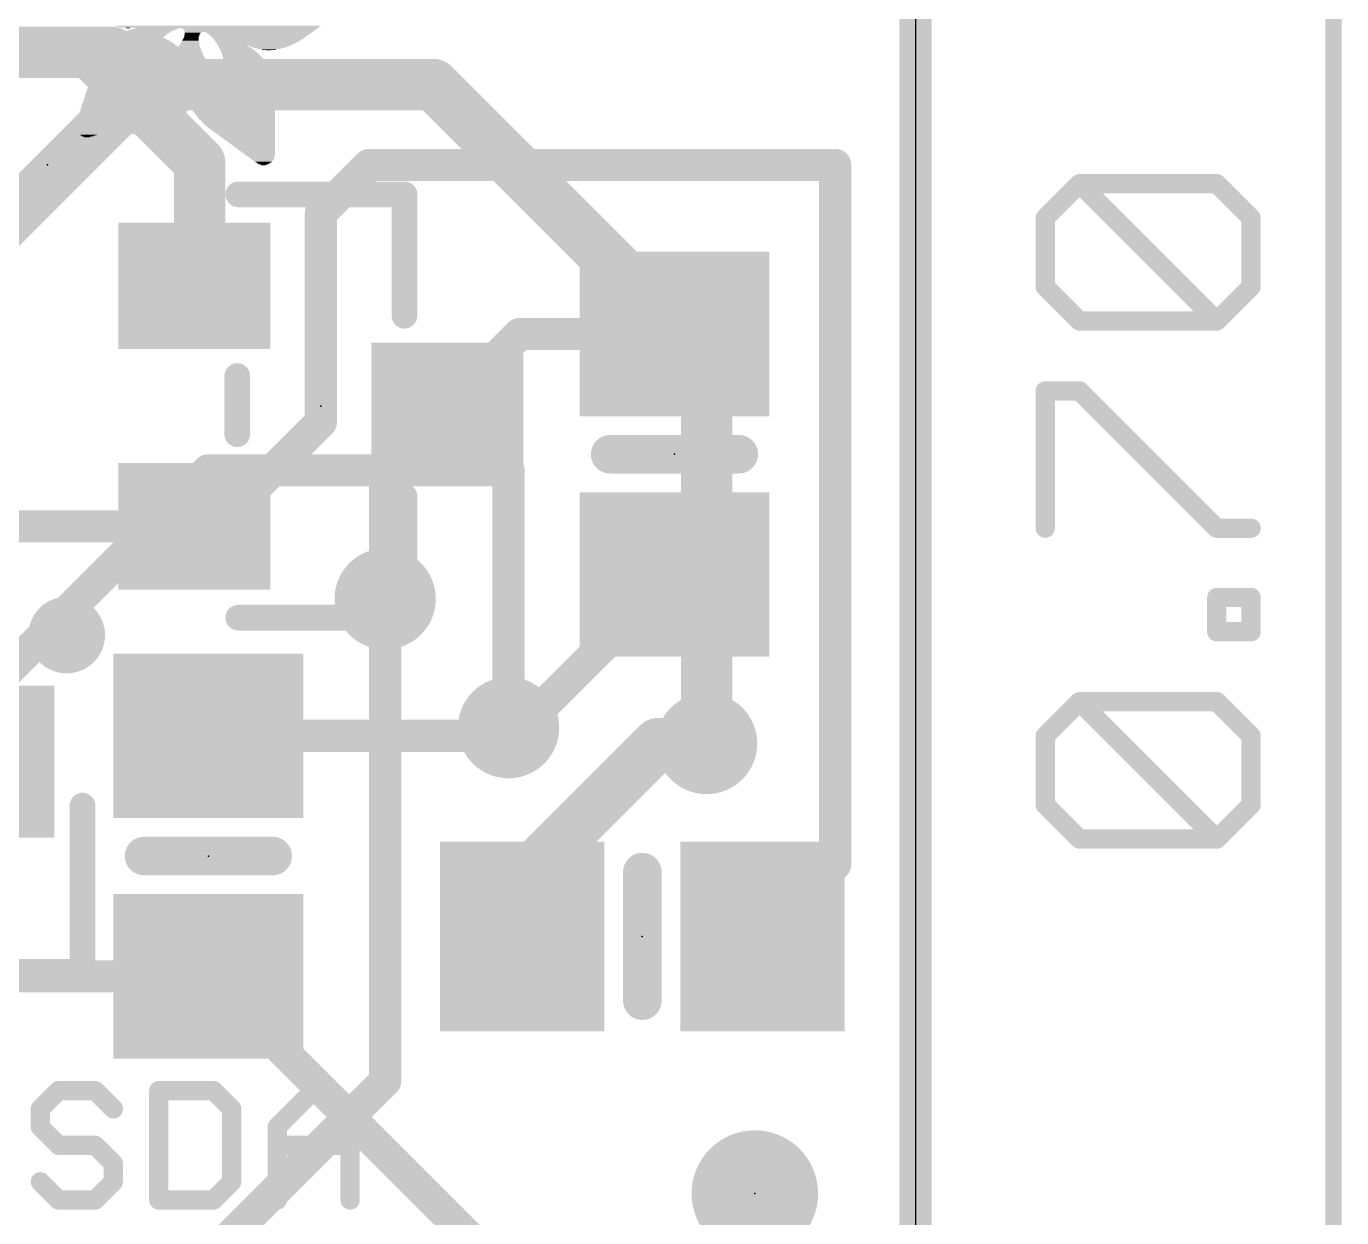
# Model space of a CAD drawing. Extents: x -4.8 to 21.8, y -5.6 to 26.6.
# Drawn here: x 9.48 to 19.88, y 3.49 to 12.91 of the extents above; entities that cross this region are included whole.
import ezdxf

# ---------------------------------------------------------------- set-up
doc = ezdxf.new("R2010")
doc.units = 0
for name, color, linetype in [('1', 12, 'CONTINUOUS'), ('16', 132, 'CONTINUOUS'), ('18', 110, 'CONTINUOUS'), ('20', 53, 'CONTINUOUS'), ('21', 40, 'CONTINUOUS'), ('23', 40, 'CONTINUOUS'), ('47', 253, 'CONTINUOUS')]:
    doc.layers.add(name, color=color, linetype=linetype)

# ---------------------------------------------------------------- blocks, each defined once
blk = doc.blocks.new('PIE')
at = {"const_width": 0.5}
blk.add_lwpolyline([(0, -0.25, 1), (0, 0.25, 1), (0, -0.25)], format="xyb", dxfattribs=at)
blk = doc.blocks.new('RECT')
blk.add_solid([(-0.5, -0.5), (0.5, -0.5), (-0.5, 0.5), (0.5, 0.5)])
blk = doc.blocks.new('ROUNDV')
at = {"const_width": 0.5}
blk.add_lwpolyline([(0, -0.25, 1), (0, 0.25, 1), (0, -0.25)], format="xyb", dxfattribs=at)

msp = doc.modelspace()

# ---------------------------------------------------------------- linework, layer by layer
at = {"layer": '1'}
for points, const_width in [([(16.51, 17.78), (16.51, 0)], 0.254), ([(8.697, 12.7), (9.983, 12.7)], 0.4064), ([(9.983, 12.7), (10.8527, 11.8303)], 0.4064), ([(9.983, 12.7), (10.16, 12.7)], 0.4064), ([(10.16, 12.7), (10.414, 12.446)], 0.4064), ([(10.8527, 11.8303), (10.8527, 10.8977)], 0.4064), ([(12.192, 11.811), (11.811, 11.43)], 0.254), ([(15.875, 11.811), (12.192, 11.811)], 0.254), ([(15.875, 6.284), (15.875, 11.811)], 0.254), ([(11.811, 11.43), (11.811, 9.779)], 0.254), ([(10.8527, 10.8977), (10.811, 10.856)], 0.4064), ([(12.811, 9.906), (13.38, 10.475)], 0.254), ([(13.38, 10.475), (14.605, 10.475)], 0.254), ([(12.811, 9.906), (12.319, 9.414)], 0.254), ([(11.811, 9.779), (10.988, 8.956)], 0.254), ([(12.319, 9.414), (12.319, 8.382)], 0.254), ([(9.043, 8.956), (10.557, 8.956)], 0.254), ([(10.507, 8.906), (10.557, 8.956)], 0.254), ([(10.811, 8.956), (10.557, 8.956)], 0.254), ([(10.988, 8.956), (10.811, 8.956)], 0.254), ([(14.605, 8.575), (13.3945, 7.3645)], 0.254), ([(13.294, 7.3645), (13.2295, 7.3)], 0.254), ([(13.3945, 7.3645), (13.294, 7.3645)], 0.254), ([(13.2295, 7.3), (10.922, 7.3)], 0.254), ([(13.401, 6.162), (14.478, 7.239)], 0.4064), ([(14.478, 7.239), (14.859, 7.239)], 0.4064), ([(13.401, 5.715), (13.401, 6.162)], 0.4064), ([(15.875, 6.284), (15.306, 5.715)], 0.254), ([(15.306, 5.715), (15.301, 5.715)], 0.254), ([(8.559, 5.4), (10.922, 5.4)], 0.254), ([(10.922, 5.4), (13.335, 2.987)], 0.254)]:
    msp.add_lwpolyline(points, dxfattribs=dict(at, const_width=const_width))
for points, const_width in [([(9.983, 12.8016, 1), (9.983, 12.5984)], 0.2032), ([(10.0548, 12.7718, 1), (9.9112, 12.6282)], 0.2032), ([(9.983, 12.5984, 1), (9.983, 12.8016)], 0.2032), ([(10.2318, 12.7718, 1), (10.0882, 12.6282)], 0.2032), ([(10.16, 12.5984, 1), (10.16, 12.8016)], 0.2032), ([(10.3422, 12.3742, 1), (10.4858, 12.5178)], 0.2032), ([(10.9543, 11.8303, 1), (10.7511, 11.8303)], 0.2032), ([(10.7809, 11.7584, 1), (10.9246, 11.9021)], 0.2032), ([(12.192, 11.8745, 1), (12.192, 11.7475)], 0.127), ([(12.2369, 11.7661, 1), (12.1471, 11.8559)], 0.127), ([(15.9385, 11.811, 1), (15.8115, 11.811)], 0.127), ([(15.875, 11.7475, 1), (15.875, 11.8745)], 0.127), ([(11.8745, 11.43, 1), (11.7475, 11.43)], 0.127), ([(11.7661, 11.4749, 1), (11.8559, 11.3851)], 0.127), ([(10.7392, 10.9278, 1), (10.8828, 10.7842)], 0.2032), ([(10.9246, 10.8259, 1), (10.7809, 10.9696)], 0.2032), ([(10.7511, 10.8977, 1), (10.9543, 10.8977)], 0.2032), ([(13.38, 10.5385, 1), (13.38, 10.4115)], 0.127), ([(13.4249, 10.4301, 1), (13.3351, 10.5199)], 0.127), ([(14.605, 10.4115, 1), (14.605, 10.5385)], 0.127), ([(12.7661, 9.9509, 1), (12.8559, 9.8611)], 0.127), ([(12.8559, 9.8611, 1), (12.7661, 9.9509)], 0.127), ([(11.8559, 9.7341, 1), (11.7661, 9.8239)], 0.127), ([(11.7475, 9.779, 1), (11.8745, 9.779)], 0.127), ([(12.3825, 9.414, 1), (12.2555, 9.414)], 0.127), ([(12.2741, 9.4589, 1), (12.3639, 9.3691)], 0.127), ([(10.557, 9.0195, 1), (10.557, 8.8925)], 0.127), ([(10.6019, 8.9111, 1), (10.5121, 9.0009)], 0.127), ([(10.557, 8.8925, 1), (10.557, 9.0195)], 0.127), ([(10.811, 9.0195, 1), (10.811, 8.8925)], 0.127), ([(10.811, 8.8925, 1), (10.811, 9.0195)], 0.127), ([(10.9431, 9.0009, 1), (11.0329, 8.9111)], 0.127), ([(10.988, 8.8925, 1), (10.988, 9.0195)], 0.127), ([(10.4621, 8.9509, 1), (10.5519, 8.8611)], 0.127), ([(14.6499, 8.5301, 1), (14.5601, 8.6199)], 0.127), ([(12.2555, 8.382, 1), (12.3825, 8.382)], 0.127), ([(13.294, 7.428, 1), (13.294, 7.301)], 0.127), ([(13.3389, 7.3196, 1), (13.2491, 7.4094)], 0.127), ([(13.3945, 7.301, 1), (13.3945, 7.428)], 0.127), ([(10.922, 7.3635, 1), (10.922, 7.2365)], 0.127), ([(13.1846, 7.3449, 1), (13.2744, 7.2551)], 0.127), ([(13.2295, 7.2365, 1), (13.2295, 7.3635)], 0.127), ([(13.3496, 7.4094, 1), (13.4394, 7.3196)], 0.127), ([(14.478, 7.3406, 1), (14.478, 7.1374)], 0.2032), ([(14.5498, 7.1672, 1), (14.4062, 7.3108)], 0.2032), ([(14.859, 7.1374, 1), (14.859, 7.3406)], 0.2032), ([(13.5026, 6.162, 1), (13.2994, 6.162)], 0.2032), ([(15.8115, 6.284, 1), (15.9385, 6.284)], 0.127), ([(15.9199, 6.2391, 1), (15.8301, 6.3289)], 0.127), ([(13.3292, 6.2338, 1), (13.4728, 6.0902)], 0.2032), ([(15.301, 5.7785, 1), (15.301, 5.6515)], 0.127), ([(15.2611, 5.7599, 1), (15.3509, 5.6701)], 0.127), ([(15.306, 5.6515, 1), (15.306, 5.7785)], 0.127), ([(13.2994, 5.715, 1), (13.5026, 5.715)], 0.2032), ([(10.9669, 5.4449, 1), (10.8771, 5.3551)], 0.127), ([(10.922, 5.3365, 1), (10.922, 5.4635)], 0.127)]:
    msp.add_lwpolyline(points, format="xyb", dxfattribs=dict(at, const_width=const_width))
at = {"layer": '16'}
for points, const_width in [([(16.51, 17.78), (16.51, 0)], 0.254), ([(10.414, 12.446), (4.318, 6.35)], 0.4064), ([(12.7, 12.446), (10.414, 12.446)], 0.4064), ([(14.859, 10.287), (12.7, 12.446)], 0.4064), ([(14.859, 7.239), (14.859, 10.287)], 0.4064), ([(10.922, 9.398), (5.715, 4.191)], 0.254), ([(13.294, 9.398), (10.922, 9.398)], 0.254), ([(13.294, 7.3645), (13.294, 9.398)], 0.254), ([(12.319, 4.572), (12.319, 8.382)], 0.254), ([(12.319, 4.572), (10.795, 3.048)], 0.254)]:
    msp.add_lwpolyline(points, dxfattribs=dict(at, const_width=const_width))
for points, const_width in [([(10.414, 12.5476, 1), (10.414, 12.3444)], 0.2032), ([(10.4858, 12.3742, 1), (10.3422, 12.5178)], 0.2032), ([(12.7718, 12.5178, 1), (12.6282, 12.3742)], 0.2032), ([(12.7, 12.3444, 1), (12.7, 12.5476)], 0.2032), ([(14.9606, 10.287, 1), (14.7574, 10.287)], 0.2032), ([(14.7872, 10.2152, 1), (14.9308, 10.3588)], 0.2032), ([(10.922, 9.4615, 1), (10.922, 9.3345)], 0.127), ([(10.9669, 9.3531, 1), (10.8771, 9.4429)], 0.127), ([(13.3575, 9.398, 1), (13.2305, 9.398)], 0.127), ([(13.294, 9.3345, 1), (13.294, 9.4615)], 0.127), ([(12.3825, 8.382, 1), (12.2555, 8.382)], 0.127), ([(13.2305, 7.3645, 1), (13.3575, 7.3645)], 0.127), ([(14.7574, 7.239, 1), (14.9606, 7.239)], 0.2032), ([(12.3639, 4.5271, 1), (12.2741, 4.6169)], 0.127), ([(12.2555, 4.572, 1), (12.3825, 4.572)], 0.127)]:
    msp.add_lwpolyline(points, format="xyb", dxfattribs=dict(at, const_width=const_width))
at = {"layer": '20'}
msp.add_line((16.51, 15.24), (16.51, 2.54), dxfattribs=at)
at = {"layer": '21'}
for points, const_width in [([(11.1586, 11.5784), (12.4714, 11.5784)], 0.2032), ([(12.4714, 11.5784), (12.4714, 10.6196)], 0.2032), ([(11.1506, 9.6836), (11.1506, 10.1424)], 0.2032), ([(14.097, 9.525), (15.113, 9.525)], 0.3048), ([(12.4714, 9.1924), (12.4714, 8.2336)], 0.2032), ([(12.4714, 8.2336), (11.1586, 8.2336)], 0.2032), ([(9.9274, 6.7484), (9.9274, 5.4356)], 0.2032), ([(10.414, 6.35), (11.43, 6.35)], 0.3048), ([(14.351, 6.223), (14.351, 5.207)], 0.3048), ([(9.9274, 5.4356), (8.9686, 5.4356)], 0.2032), ([(9.739, 4.4965), (9.5949, 4.3525)], 0.1524), ([(10.0271, 4.4965), (9.739, 4.4965)], 0.1524), ([(10.1711, 4.3525), (10.0271, 4.4965)], 0.1524), ([(10.5304, 4.4965), (10.5304, 3.6322)], 0.1524), ([(10.9626, 4.4965), (10.5304, 4.4965)], 0.1524), ([(11.1067, 4.3525), (10.9626, 4.4965)], 0.1524), ([(11.466, 4.2084), (11.7541, 4.4965)], 0.1524), ([(11.7541, 4.4965), (12.0422, 4.2084)], 0.1524), ([(9.5949, 4.3525), (9.5949, 4.2084)], 0.1524), ([(11.1067, 3.7763), (11.1067, 4.3525)], 0.1524), ([(9.5949, 4.2084), (9.739, 4.0644)], 0.1524), ([(11.466, 3.6322), (11.466, 4.2084)], 0.1524), ([(12.0422, 4.2084), (12.0422, 3.6322)], 0.1524), ([(9.739, 4.0644), (10.0271, 4.0644)], 0.1524), ([(10.0271, 4.0644), (10.1711, 3.9203)], 0.1524), ([(11.466, 4.0644), (12.0422, 4.0644)], 0.1524), ([(10.1711, 3.9203), (10.1711, 3.7763)], 0.1524), ([(9.739, 3.6322), (9.5949, 3.7763)], 0.1524), ([(10.1711, 3.7763), (10.0271, 3.6322)], 0.1524), ([(10.9626, 3.6322), (11.1067, 3.7763)], 0.1524), ([(10.0271, 3.6322), (9.739, 3.6322)], 0.1524), ([(10.5304, 3.6322), (10.9626, 3.6322)], 0.1524)]:
    msp.add_lwpolyline(points, dxfattribs=dict(at, const_width=const_width))
for points, const_width in [([(11.1586, 11.6292, 1), (11.1586, 11.5276)], 0.1016), ([(12.5222, 11.5784, 1), (12.4206, 11.5784)], 0.1016), ([(12.4714, 11.5276, 1), (12.4714, 11.6292)], 0.1016), ([(12.4206, 10.6196, 1), (12.5222, 10.6196)], 0.1016), ([(11.2014, 10.1424, 1), (11.0998, 10.1424)], 0.1016), ([(11.0998, 9.6836, 1), (11.2014, 9.6836)], 0.1016), ([(14.097, 9.6012, 1), (14.097, 9.4488)], 0.1524), ([(15.113, 9.4488, 1), (15.113, 9.6012)], 0.1524), ([(12.5222, 9.1924, 1), (12.4206, 9.1924)], 0.1016), ([(9.803, 7.946, 1), (9.803, 8.246, 1), (9.803, 7.946)], 0.3048), ([(11.1586, 8.2844, 1), (11.1586, 8.1828)], 0.1016), ([(12.4714, 8.1828, 1), (12.4714, 8.2844)], 0.1016), ([(12.4206, 8.2336, 1), (12.5222, 8.2336)], 0.1016), ([(9.9782, 6.7484, 1), (9.8766, 6.7484)], 0.1016), ([(10.414, 6.4262, 1), (10.414, 6.2738)], 0.1524), ([(11.43, 6.2738, 1), (11.43, 6.4262)], 0.1524), ([(14.4272, 6.223, 1), (14.2748, 6.223)], 0.1524), ([(9.9274, 5.3848, 1), (9.9274, 5.4864)], 0.1016), ([(9.8766, 5.4356, 1), (9.9782, 5.4356)], 0.1016), ([(14.2748, 5.207, 1), (14.4272, 5.207)], 0.1524), ([(9.739, 4.5346, 1), (9.739, 4.4584)], 0.0762), ([(9.7659, 4.4696, 1), (9.712, 4.5235)], 0.0762), ([(10.054, 4.5235, 1), (10.0001, 4.4696)], 0.0762), ([(10.0271, 4.4584, 1), (10.0271, 4.5346)], 0.0762), ([(10.5685, 4.4965, 1), (10.4923, 4.4965)], 0.0762), ([(10.5304, 4.5346, 1), (10.5304, 4.4584)], 0.0762), ([(10.9896, 4.5235, 1), (10.9357, 4.4696)], 0.0762), ([(10.9626, 4.4584, 1), (10.9626, 4.5346)], 0.0762), ([(11.781, 4.5235, 1), (11.7271, 4.4696)], 0.0762), ([(11.781, 4.4696, 1), (11.7271, 4.5235)], 0.0762), ([(9.633, 4.3525, 1), (9.5568, 4.3525)], 0.0762), ([(9.568, 4.3794, 1), (9.6219, 4.3255)], 0.0762), ([(10.1442, 4.3255, 1), (10.1981, 4.3794)], 0.0762), ([(11.1448, 4.3525, 1), (11.0686, 4.3525)], 0.0762), ([(11.0797, 4.3255, 1), (11.1336, 4.3794)], 0.0762), ([(9.6219, 4.2354, 1), (9.568, 4.1815)], 0.0762), ([(11.439, 4.2354, 1), (11.4929, 4.1815)], 0.0762), ([(11.5041, 4.2084, 1), (11.4279, 4.2084)], 0.0762), ([(12.0803, 4.2084, 1), (12.0041, 4.2084)], 0.0762), ([(12.0152, 4.1815, 1), (12.0691, 4.2354)], 0.0762), ([(9.5568, 4.2084, 1), (9.633, 4.2084)], 0.0762), ([(9.739, 4.1025, 1), (9.739, 4.0263)], 0.0762), ([(9.712, 4.0374, 1), (9.7659, 4.0913)], 0.0762), ([(10.054, 4.0913, 1), (10.0001, 4.0374)], 0.0762), ([(10.0271, 4.0263, 1), (10.0271, 4.1025)], 0.0762), ([(11.466, 4.1025, 1), (11.466, 4.0263)], 0.0762), ([(12.0422, 4.0263, 1), (12.0422, 4.1025)], 0.0762), ([(10.2092, 3.9203, 1), (10.133, 3.9203)], 0.0762), ([(10.1442, 3.8934, 1), (10.1981, 3.9473)], 0.0762), ([(9.6219, 3.8032, 1), (9.568, 3.7493)], 0.0762), ([(10.1981, 3.7493, 1), (10.1442, 3.8032)], 0.0762), ([(11.1336, 3.7493, 1), (11.0797, 3.8032)], 0.0762), ([(10.133, 3.7763, 1), (10.2092, 3.7763)], 0.0762), ([(11.0686, 3.7763, 1), (11.1448, 3.7763)], 0.0762), ([(9.739, 3.6703, 1), (9.739, 3.5941)], 0.0762), ([(9.712, 3.6053, 1), (9.7659, 3.6591)], 0.0762), ([(10.0001, 3.6591, 1), (10.054, 3.6053)], 0.0762), ([(10.0271, 3.5941, 1), (10.0271, 3.6703)], 0.0762), ([(10.5304, 3.6703, 1), (10.5304, 3.5941)], 0.0762), ([(10.4923, 3.6322, 1), (10.5685, 3.6322)], 0.0762), ([(10.9357, 3.6591, 1), (10.9896, 3.6053)], 0.0762), ([(10.9626, 3.5941, 1), (10.9626, 3.6703)], 0.0762), ([(11.4279, 3.6322, 1), (11.5041, 3.6322)], 0.0762), ([(12.0041, 3.6322, 1), (12.0803, 3.6322)], 0.0762)]:
    msp.add_lwpolyline(points, format="xyb", dxfattribs=dict(at, const_width=const_width))
at = {"layer": '23'}
for p in [(9.652, 11.811), (11.811, 9.906), (14.605, 9.525), (10.922, 6.35), (14.351, 5.715), (15.24, 3.683)]:
    msp.add_point(p, dxfattribs=at)
at = {"layer": '47'}
for points, const_width in [([(19.812, 17.715), (19.812, 0.065)], 0.13), ([(17.5343, 11.3912), (17.8055, 11.6624)], 0.1524), ([(17.8055, 11.6624), (18.8901, 11.6624)], 0.1524), ([(18.8901, 10.5777), (17.8055, 11.6624)], 0.1524), ([(18.8901, 11.6624), (19.1613, 11.3912)], 0.1524), ([(17.5343, 10.8489), (17.5343, 11.3912)], 0.1524), ([(19.1613, 11.3912), (19.1613, 10.8489)], 0.1524), ([(17.8055, 10.5777), (17.5343, 10.8489)], 0.1524), ([(19.1613, 10.8489), (18.8901, 10.5777)], 0.1524), ([(16.51, 10.795), (16.51, -5.506)], 0.13), ([(18.8901, 10.5777), (17.8055, 10.5777)], 0.1524), ([(17.5343, 8.9405), (17.5343, 10.0252)], 0.1524), ([(17.5343, 10.0252), (17.8055, 10.0252)], 0.1524), ([(17.8055, 10.0252), (18.8901, 8.9405)], 0.1524), ([(18.8901, 8.9405), (19.1613, 8.9405)], 0.1524), ([(18.8901, 8.122), (18.8901, 8.3931)], 0.1524), ([(18.8901, 8.3931), (19.1613, 8.3931)], 0.1524), ([(19.1613, 8.3931), (19.1613, 8.122)], 0.1524), ([(19.1613, 8.122), (18.8901, 8.122)], 0.1524), ([(17.5343, 7.2983), (17.8055, 7.5695)], 0.1524), ([(17.8055, 7.5695), (18.8901, 7.5695)], 0.1524), ([(18.8901, 6.4848), (17.8055, 7.5695)], 0.1524), ([(18.8901, 7.5695), (19.1613, 7.2983)], 0.1524), ([(17.5343, 6.756), (17.5343, 7.2983)], 0.1524), ([(19.1613, 7.2983), (19.1613, 6.756)], 0.1524), ([(17.8055, 6.4848), (17.5343, 6.756)], 0.1524), ([(19.1613, 6.756), (18.8901, 6.4848)], 0.1524), ([(18.8901, 6.4848), (17.8055, 6.4848)], 0.1524)]:
    msp.add_lwpolyline(points, dxfattribs=dict(at, const_width=const_width))
for points, const_width in [([(17.8324, 11.6893, 1), (17.7785, 11.6354)], 0.0762), ([(17.8055, 11.7005, 1), (17.8055, 11.6243)], 0.0762), ([(17.8324, 11.6354, 1), (17.7785, 11.6893)], 0.0762), ([(18.9171, 11.6893, 1), (18.8632, 11.6354)], 0.0762), ([(18.8901, 11.6243, 1), (18.8901, 11.7005)], 0.0762), ([(17.5724, 11.3912, 1), (17.4962, 11.3912)], 0.0762), ([(17.5074, 11.4181, 1), (17.5613, 11.3643)], 0.0762), ([(19.1994, 11.3912, 1), (19.1232, 11.3912)], 0.0762), ([(19.1344, 11.3643, 1), (19.1882, 11.4181)], 0.0762), ([(17.5613, 10.8758, 1), (17.5074, 10.8219)], 0.0762), ([(19.1882, 10.8219, 1), (19.1344, 10.8758)], 0.0762), ([(16.5425, 10.795, 1), (16.4775, 10.795)], 0.065), ([(17.4962, 10.8489, 1), (17.5724, 10.8489)], 0.0762), ([(19.1232, 10.8489, 1), (19.1994, 10.8489)], 0.0762), ([(17.8055, 10.6158, 1), (17.8055, 10.5396)], 0.0762), ([(17.7785, 10.5508, 1), (17.8324, 10.6046)], 0.0762), ([(18.8632, 10.6046, 1), (18.9171, 10.5508)], 0.0762), ([(18.8632, 10.5508, 1), (18.9171, 10.6046)], 0.0762), ([(18.8901, 10.5396, 1), (18.8901, 10.6158)], 0.0762), ([(17.5724, 10.0252, 1), (17.4962, 10.0252)], 0.0762), ([(17.5343, 10.0633, 1), (17.5343, 9.9871)], 0.0762), ([(17.8324, 10.0521, 1), (17.7785, 9.9983)], 0.0762), ([(17.8055, 9.9871, 1), (17.8055, 10.0633)], 0.0762), ([(17.4962, 8.9405, 1), (17.5724, 8.9405)], 0.0762), ([(18.8901, 8.9786, 1), (18.8901, 8.9024)], 0.0762), ([(18.8632, 8.9136, 1), (18.9171, 8.9675)], 0.0762), ([(19.1613, 8.9024, 1), (19.1613, 8.9786)], 0.0762), ([(18.9282, 8.3931, 1), (18.852, 8.3931)], 0.0762), ([(18.8901, 8.4312, 1), (18.8901, 8.355)], 0.0762), ([(19.1994, 8.3931, 1), (19.1232, 8.3931)], 0.0762), ([(19.1613, 8.355, 1), (19.1613, 8.4312)], 0.0762), ([(18.8901, 8.1601, 1), (18.8901, 8.0839)], 0.0762), ([(18.852, 8.122, 1), (18.9282, 8.122)], 0.0762), ([(19.1232, 8.122, 1), (19.1994, 8.122)], 0.0762), ([(19.1613, 8.0839, 1), (19.1613, 8.1601)], 0.0762), ([(17.8324, 7.5964, 1), (17.7785, 7.5425)], 0.0762), ([(17.8055, 7.6076, 1), (17.8055, 7.5314)], 0.0762), ([(17.8324, 7.5425, 1), (17.7785, 7.5964)], 0.0762), ([(18.9171, 7.5964, 1), (18.8632, 7.5425)], 0.0762), ([(18.8901, 7.5314, 1), (18.8901, 7.6076)], 0.0762), ([(17.5724, 7.2983, 1), (17.4962, 7.2983)], 0.0762), ([(17.5074, 7.3252, 1), (17.5613, 7.2714)], 0.0762), ([(19.1994, 7.2983, 1), (19.1232, 7.2983)], 0.0762), ([(19.1344, 7.2714, 1), (19.1882, 7.3252)], 0.0762), ([(17.5613, 6.7829, 1), (17.5074, 6.729)], 0.0762), ([(17.4962, 6.756, 1), (17.5724, 6.756)], 0.0762), ([(19.1232, 6.756, 1), (19.1994, 6.756)], 0.0762), ([(19.1882, 6.729, 1), (19.1344, 6.7829)], 0.0762), ([(17.8055, 6.5229, 1), (17.8055, 6.4467)], 0.0762), ([(17.7785, 6.4579, 1), (17.8324, 6.5118)], 0.0762), ([(18.8632, 6.5118, 1), (18.9171, 6.4579)], 0.0762), ([(18.8632, 6.4579, 1), (18.9171, 6.5118)], 0.0762), ([(18.8901, 6.4467, 1), (18.8901, 6.5229)], 0.0762)]:
    msp.add_lwpolyline(points, format="xyb", dxfattribs=dict(at, const_width=const_width))

# ---------------------------------------------------------------- block references
at = {"layer": '1', "yscale": 1.2}
for p, rotation in [((10.811, 10.856), 270), ((12.811, 9.906), 270), ((10.811, 8.956), 270), ((9.205, 7.096), 180)]:
    msp.add_blockref('RECT', p, dxfattribs=dict(at, rotation=rotation))
at = {"layer": '1', "xscale": 1.3, "yscale": 1.5, "rotation": 90}
for p in [(14.605, 10.475), (14.605, 8.575), (10.922, 7.3), (10.922, 5.4)]:
    msp.add_blockref('RECT', p, dxfattribs=at)
at = {"layer": '1', "xscale": 1.3, "yscale": 1.5}
for p in [(13.401, 5.715), (15.301, 5.715)]:
    msp.add_blockref('RECT', p, dxfattribs=at)
at = {"layer": '1'}
msp.add_blockref('PIE', (15.24, 3.683), dxfattribs=at)
at = {"layer": '18', "xscale": 0.8001, "yscale": 0.8001}
for p in [(10.414, 12.446), (10.414, 12.446), (12.319, 8.382), (12.319, 8.382), (13.294, 7.3645), (13.294, 7.3645), (14.859, 7.239), (14.859, 7.239)]:
    msp.add_blockref('ROUNDV', p, dxfattribs=at)
at = {"layer": '21'}
for p, xscale, yscale in [((10.997, 12.9083), 1.6269, 0.0038), ((10.9988, 12.9045), 1.6078, 0.0038), ((11.0046, 12.9007), 1.5887, 0.0038), ((11.0103, 12.8969), 1.5621, 0.0039), ((10.2864, 12.893), 0.0305, 0.0038), ((10.5092, 12.8892), 0.3467, 0.0038), ((11.0693, 12.893), 1.4364, 0.0038), ((11.2484, 12.8892), 1.0706, 0.0038), ((10.3378, 12.7826), 0.3924, 0.0039), ((10.3397, 12.7864), 0.3886, 0.0038), ((10.3435, 12.7902), 0.3886, 0.0038), ((10.3473, 12.794), 0.3886, 0.0038), ((10.3511, 12.7978), 0.3886, 0.0038), ((10.355, 12.8016), 0.3887, 0.0038), ((10.3588, 12.8054), 0.3887, 0.0038), ((10.3626, 12.8092), 0.3886, 0.0038), ((10.3683, 12.813), 0.3848, 0.0038), ((10.3721, 12.8168), 0.3848, 0.0038), ((10.3759, 12.8207), 0.3848, 0.0039), ((10.3797, 12.8245), 0.3848, 0.0038), ((10.3854, 12.8283), 0.381, 0.0038), ((10.3892, 12.8321), 0.381, 0.0038), ((10.3969, 12.8359), 0.381, 0.0038), ((10.4007, 12.8397), 0.381, 0.0038), ((10.4064, 12.8435), 0.3772, 0.0038), ((10.4121, 12.8473), 0.3734, 0.0038), ((10.4197, 12.8511), 0.3734, 0.0038), ((10.4235, 12.8549), 0.3734, 0.0038), ((10.433, 12.8588), 0.3695, 0.0039), ((10.4388, 12.8626), 0.3657, 0.0038), ((10.4464, 12.8664), 0.3658, 0.0038), ((10.4559, 12.8702), 0.362, 0.0038), ((10.4655, 12.874), 0.3581, 0.0038), ((10.4749, 12.8778), 0.3543, 0.0038), ((10.4845, 12.8816), 0.3505, 0.0038), ((10.4978, 12.8854), 0.3467, 0.0038), ((10.7797, 12.7826), 0.1409, 0.0039), ((10.7797, 12.7902), 0.1333, 0.0038), ((10.7797, 12.7864), 0.1333, 0.0038), ((10.7817, 12.7978), 0.1295, 0.0038), ((10.7817, 12.794), 0.1295, 0.0038), ((11.2484, 12.8854), 1.0554, 0.0038), ((10.7835, 12.8054), 0.1257, 0.0038), ((10.7835, 12.8016), 0.1257, 0.0038), ((11.2484, 12.8816), 1.0478, 0.0038), ((10.7855, 12.813), 0.1219, 0.0038), ((10.7855, 12.8092), 0.1219, 0.0038), ((11.2465, 12.8778), 1.0363, 0.0038), ((10.7873, 12.8207), 0.1181, 0.0039), ((10.7873, 12.8168), 0.1181, 0.0038), ((11.2465, 12.874), 1.0287, 0.0038), ((11.2446, 12.8702), 1.0249, 0.0038), ((10.7912, 12.8359), 0.1181, 0.0038), ((10.7912, 12.8321), 0.1181, 0.0038), ((10.7912, 12.8283), 0.1181, 0.0038), ((10.7893, 12.8245), 0.1143, 0.0038), ((11.2427, 12.8664), 1.0135, 0.0038), ((10.8026, 12.8588), 0.1334, 0.0039), ((10.7988, 12.8549), 0.1258, 0.0038), ((10.7969, 12.8511), 0.122, 0.0038), ((10.795, 12.8473), 0.1182, 0.0038), ((10.795, 12.8435), 0.1182, 0.0038), ((11.2408, 12.8626), 1.0097, 0.0038), ((10.7931, 12.8397), 0.1143, 0.0038), ((11.3208, 12.8588), 0.842, 0.0039), ((11.3208, 12.8549), 0.8268, 0.0038), ((11.3227, 12.8511), 0.8154, 0.0038), ((11.3208, 12.8473), 0.8039, 0.0038), ((11.3227, 12.8435), 0.7925, 0.0038), ((11.3227, 12.8397), 0.7848, 0.0038), ((11.3208, 12.8359), 0.7734, 0.0038), ((11.3208, 12.8321), 0.7658, 0.0038), ((11.3189, 12.8283), 0.7544, 0.0038), ((11.3189, 12.8245), 0.7468, 0.0038), ((11.3189, 12.8207), 0.7391, 0.0039), ((11.317, 12.8168), 0.7277, 0.0038), ((11.317, 12.813), 0.7201, 0.0038), ((11.317, 12.8092), 0.7125, 0.0038), ((11.3151, 12.8054), 0.7011, 0.0038), ((11.3151, 12.8016), 0.6934, 0.0038), ((11.3113, 12.7978), 0.6858, 0.0038), ((11.3094, 12.794), 0.6743, 0.0038), ((11.3094, 12.7902), 0.6667, 0.0038), ((11.3075, 12.7864), 0.6553, 0.0038), ((11.3037, 12.7826), 0.6477, 0.0039), ((10.2712, 12.6835), 0.4115, 0.0038), ((10.2712, 12.6797), 0.4115, 0.0038), ((10.2731, 12.6873), 0.4077, 0.0038), ((10.2769, 12.6949), 0.4077, 0.0038), ((10.2769, 12.6911), 0.4077, 0.0038), ((10.2806, 12.7025), 0.4077, 0.0038), ((10.2788, 12.6987), 0.4039, 0.0038), ((10.2826, 12.7064), 0.4039, 0.0039), ((10.2844, 12.7102), 0.4001, 0.0038), ((10.2864, 12.714), 0.4039, 0.0038), ((10.2882, 12.7178), 0.4001, 0.0038), ((10.2921, 12.7254), 0.4, 0.0038), ((10.2921, 12.7216), 0.4, 0.0038), ((10.2959, 12.7292), 0.4, 0.0038), ((10.2978, 12.733), 0.3962, 0.0038), ((10.3035, 12.7406), 0.4, 0.0038), ((10.3016, 12.7368), 0.3962, 0.0038), ((10.3054, 12.7445), 0.3962, 0.0039), ((10.3092, 12.7483), 0.3962, 0.0038), ((10.3131, 12.7521), 0.3963, 0.0038), ((10.3149, 12.7559), 0.3925, 0.0038), ((10.3169, 12.7597), 0.3963, 0.0038), ((10.3207, 12.7635), 0.3963, 0.0038), ((10.3225, 12.7673), 0.3925, 0.0038), ((10.3264, 12.7711), 0.3924, 0.0038), ((10.3302, 12.7749), 0.3924, 0.0038), ((10.334, 12.7787), 0.3924, 0.0038), ((10.7492, 12.6797), 0.2629, 0.0038), ((10.7512, 12.6835), 0.2591, 0.0038), ((10.7531, 12.6873), 0.2476, 0.0038), ((10.755, 12.6911), 0.2438, 0.0038), ((10.7569, 12.6949), 0.24, 0.0038), ((10.7569, 12.6987), 0.2324, 0.0038), ((10.7588, 12.7025), 0.2286, 0.0038), ((10.7588, 12.7064), 0.221, 0.0039), ((10.7607, 12.7102), 0.2172, 0.0038), ((10.7607, 12.714), 0.2096, 0.0038), ((10.7626, 12.7178), 0.2058, 0.0038), ((10.7645, 12.7216), 0.2019, 0.0038), ((10.7645, 12.7254), 0.1943, 0.0038), ((10.7665, 12.7292), 0.1905, 0.0038), ((10.7683, 12.733), 0.1867, 0.0038), ((10.7683, 12.7406), 0.1791, 0.0038), ((10.7683, 12.7368), 0.1791, 0.0038), ((10.7703, 12.7445), 0.1753, 0.0039), ((10.7703, 12.7483), 0.1677, 0.0038), ((10.7721, 12.7521), 0.1639, 0.0038), ((10.7741, 12.7597), 0.1601, 0.0038), ((10.7741, 12.7559), 0.1601, 0.0038), ((10.774, 12.7635), 0.1524, 0.0038), ((10.7759, 12.7711), 0.1485, 0.0038), ((10.7759, 12.7673), 0.1485, 0.0038), ((10.7779, 12.7749), 0.1447, 0.0038), ((10.7797, 12.7787), 0.1409, 0.0038), ((11.3018, 12.7787), 0.6363, 0.0038), ((11.2998, 12.7749), 0.6248, 0.0038), ((11.2979, 12.7711), 0.621, 0.0038), ((11.2941, 12.7673), 0.6058, 0.0038), ((11.2903, 12.7635), 0.5982, 0.0038), ((11.2884, 12.7597), 0.5868, 0.0038), ((11.1131, 12.7559), 0.2286, 0.0038), ((11.117, 12.7521), 0.2363, 0.0038), ((11.1208, 12.7483), 0.2363, 0.0038), ((11.1246, 12.7445), 0.2439, 0.0039), ((11.1284, 12.7406), 0.2438, 0.0038), ((11.1322, 12.7368), 0.2514, 0.0038), ((11.136, 12.733), 0.2514, 0.0038), ((11.1398, 12.7292), 0.259, 0.0038), ((11.1437, 12.7254), 0.2591, 0.0038), ((11.1456, 12.7216), 0.2629, 0.0038), ((11.1513, 12.7178), 0.2667, 0.0038), ((11.1532, 12.714), 0.2705, 0.0038), ((11.1627, 12.7025), 0.2819, 0.0038), ((11.157, 12.7102), 0.2705, 0.0038), ((11.1608, 12.7064), 0.2781, 0.0039), ((11.1665, 12.6987), 0.2819, 0.0038), ((11.1684, 12.6949), 0.2858, 0.0038), ((11.1722, 12.6911), 0.2858, 0.0038), ((11.1741, 12.6873), 0.2896, 0.0038), ((11.176, 12.6835), 0.2934, 0.0038), ((11.1798, 12.6797), 0.2934, 0.0038), ((11.4027, 12.7559), 0.3429, 0.0038), ((11.4027, 12.7521), 0.32, 0.0038), ((11.4046, 12.7483), 0.301, 0.0038), ((11.4027, 12.7445), 0.282, 0.0039), ((11.4027, 12.7406), 0.259, 0.0038), ((11.4027, 12.7368), 0.2362, 0.0038), ((11.4027, 12.733), 0.2134, 0.0038), ((11.4027, 12.7292), 0.1828, 0.0038), ((11.4008, 12.7254), 0.1486, 0.0038), ((11.4008, 12.7216), 0.1105, 0.0038), ((11.3989, 12.7178), 0.0381, 0.0038), ((10.4864, 12.5806), 0.9334, 0.0038), ((10.4883, 12.5768), 0.9372, 0.0038), ((10.4826, 12.5921), 0.9182, 0.0039), ((10.4845, 12.5882), 0.922, 0.0038), ((10.4864, 12.5844), 0.9258, 0.0038), ((10.4788, 12.6035), 0.903, 0.0038), ((10.4807, 12.5997), 0.9068, 0.0038), ((10.4826, 12.5959), 0.9106, 0.0038), ((10.4787, 12.6111), 0.8953, 0.0038), ((10.4787, 12.6073), 0.8953, 0.0038), ((10.4749, 12.6225), 0.8801, 0.0038), ((10.4787, 12.6149), 0.8877, 0.0038), ((10.4769, 12.6187), 0.8839, 0.0038), ((10.273, 12.6302), 0.4686, 0.0039), ((10.4769, 12.6263), 0.8763, 0.0038), ((10.2635, 12.6378), 0.442, 0.0038), ((10.2673, 12.634), 0.4496, 0.0038), ((10.2635, 12.6454), 0.4344, 0.0038), ((10.2635, 12.6416), 0.4344, 0.0038), ((10.2635, 12.653), 0.4268, 0.0038), ((10.2635, 12.6492), 0.4268, 0.0038), ((10.2655, 12.6606), 0.4229, 0.0038), ((10.2655, 12.6568), 0.4229, 0.0038), ((10.2674, 12.6683), 0.4191, 0.0039), ((10.2674, 12.6644), 0.4191, 0.0038), ((10.2693, 12.6759), 0.4153, 0.0038), ((10.2693, 12.6721), 0.4153, 0.0038), ((10.7131, 12.6302), 0.3962, 0.0039), ((10.7226, 12.634), 0.3696, 0.0038), ((10.7284, 12.6378), 0.3581, 0.0038), ((10.7302, 12.6416), 0.3467, 0.0038), ((10.7322, 12.6454), 0.3353, 0.0038), ((10.736, 12.6492), 0.3277, 0.0038), ((10.7378, 12.653), 0.3163, 0.0038), ((10.7417, 12.6568), 0.3086, 0.0038), ((10.7417, 12.6606), 0.301, 0.0038), ((10.7455, 12.6644), 0.2934, 0.0038), ((10.7454, 12.6683), 0.2857, 0.0039), ((10.7474, 12.6721), 0.2743, 0.0038), ((10.7492, 12.6759), 0.2705, 0.0038), ((11.1817, 12.6759), 0.2972, 0.0038), ((11.1836, 12.6721), 0.301, 0.0038), ((11.1874, 12.6683), 0.301, 0.0039), ((11.1893, 12.6644), 0.3048, 0.0038), ((11.1912, 12.6606), 0.3086, 0.0038), ((11.1932, 12.6568), 0.3125, 0.0038), ((11.197, 12.653), 0.3125, 0.0038), ((11.197, 12.6492), 0.3125, 0.0038), ((11.1989, 12.6454), 0.3163, 0.0038), ((11.2008, 12.6416), 0.3201, 0.0038), ((11.2179, 12.5806), 0.3544, 0.0038), ((11.2198, 12.5768), 0.3582, 0.0038), ((11.2027, 12.6378), 0.3239, 0.0038), ((11.2027, 12.634), 0.3239, 0.0038), ((11.2065, 12.6302), 0.3238, 0.0039), ((11.2084, 12.6263), 0.3276, 0.0038), ((11.2084, 12.6225), 0.3276, 0.0038), ((11.2103, 12.6187), 0.3314, 0.0038), ((11.2122, 12.6149), 0.3352, 0.0038), ((11.2122, 12.6111), 0.3352, 0.0038), ((11.2141, 12.6073), 0.339, 0.0038), ((11.2141, 12.6035), 0.339, 0.0038), ((11.2161, 12.5997), 0.3429, 0.0038), ((11.2161, 12.5959), 0.3429, 0.0038), ((11.218, 12.5921), 0.3467, 0.0039), ((11.218, 12.5882), 0.3467, 0.0038), ((11.2199, 12.5844), 0.3505, 0.0038), ((10.3568, 12.4739), 0.7429, 0.0038), ((10.3588, 12.4778), 0.7467, 0.0039), ((10.3606, 12.4854), 0.7429, 0.0038), ((10.3606, 12.4816), 0.7429, 0.0038), ((10.3626, 12.4892), 0.7467, 0.0038), ((10.3644, 12.5006), 0.7429, 0.0038), ((10.3644, 12.4968), 0.7429, 0.0038), ((10.3644, 12.493), 0.7429, 0.0038), ((10.7112, 12.5082), 1.4288, 0.0038), ((10.7112, 12.5044), 1.4288, 0.0038), ((10.7093, 12.512), 1.4249, 0.0038), ((10.7111, 12.5197), 1.4211, 0.0038), ((10.7111, 12.5159), 1.4211, 0.0039), ((10.7093, 12.5235), 1.4173, 0.0038), ((10.7111, 12.5311), 1.4135, 0.0038), ((10.7111, 12.5273), 1.4135, 0.0038), ((10.7093, 12.5349), 1.4097, 0.0038), ((10.7111, 12.5425), 1.4059, 0.0038), ((10.7111, 12.5387), 1.4059, 0.0038), ((10.7093, 12.5463), 1.4021, 0.0038), ((10.4978, 12.5578), 0.9716, 0.0038), ((10.5035, 12.554), 0.983, 0.0039), ((10.7111, 12.5501), 1.3983, 0.0038), ((10.494, 12.5654), 0.9563, 0.0038), ((10.4978, 12.5616), 0.9639, 0.0038), ((10.4922, 12.5692), 0.9525, 0.0038), ((10.4902, 12.573), 0.941, 0.0038), ((11.0827, 12.5006), 0.6858, 0.0038), ((11.0827, 12.4968), 0.6858, 0.0038), ((11.0846, 12.493), 0.6896, 0.0038), ((11.0846, 12.4892), 0.6896, 0.0038), ((11.0846, 12.4854), 0.6896, 0.0038), ((11.0846, 12.4816), 0.6896, 0.0038), ((11.0865, 12.4778), 0.6934, 0.0039), ((11.0865, 12.4739), 0.6934, 0.0038), ((11.2141, 12.554), 0.3848, 0.0039), ((11.2179, 12.5578), 0.3772, 0.0038), ((11.2198, 12.5616), 0.3734, 0.0038), ((11.2198, 12.5692), 0.3658, 0.0038), ((11.2198, 12.5654), 0.3658, 0.0038), ((11.2198, 12.573), 0.3582, 0.0038), ((10.3187, 12.3711), 0.7353, 0.0038), ((10.3187, 12.3673), 0.7353, 0.0038), ((10.3225, 12.3749), 0.7353, 0.0038), ((10.3245, 12.3825), 0.7391, 0.0038), ((10.3245, 12.3787), 0.7391, 0.0038), ((10.3302, 12.3939), 0.743, 0.0038), ((10.3283, 12.3901), 0.7391, 0.0038), ((10.3283, 12.3863), 0.7391, 0.0038), ((10.334, 12.4054), 0.743, 0.0038), ((10.334, 12.4016), 0.743, 0.0039), ((10.3321, 12.3977), 0.7392, 0.0038), ((10.3378, 12.4168), 0.743, 0.0038), ((10.3378, 12.413), 0.743, 0.0038), ((10.3378, 12.4092), 0.743, 0.0038), ((10.3435, 12.4282), 0.7468, 0.0038), ((10.3416, 12.4244), 0.743, 0.0038), ((10.3416, 12.4206), 0.743, 0.0038), ((10.3473, 12.4397), 0.7468, 0.0039), ((10.3454, 12.4358), 0.743, 0.0038), ((10.3454, 12.432), 0.743, 0.0038), ((10.3492, 12.4473), 0.7429, 0.0038), ((10.3492, 12.4435), 0.7429, 0.0038), ((10.3512, 12.4511), 0.7467, 0.0038), ((10.353, 12.4625), 0.7429, 0.0038), ((10.353, 12.4587), 0.7429, 0.0038), ((10.353, 12.4549), 0.7429, 0.0038), ((10.355, 12.4663), 0.7467, 0.0038), ((10.3568, 12.4701), 0.7429, 0.0038), ((11.0865, 12.4701), 0.6934, 0.0038), ((11.0865, 12.4663), 0.6934, 0.0038), ((11.0884, 12.4625), 0.6972, 0.0038), ((11.0884, 12.4587), 0.6972, 0.0038), ((11.0884, 12.4549), 0.6972, 0.0038), ((11.0884, 12.4511), 0.6972, 0.0038), ((11.0884, 12.4473), 0.6972, 0.0038), ((11.0903, 12.4435), 0.701, 0.0038), ((11.0903, 12.4397), 0.701, 0.0039), ((11.0903, 12.4358), 0.701, 0.0038), ((11.0903, 12.432), 0.701, 0.0038), ((11.0903, 12.4282), 0.701, 0.0038), ((11.0903, 12.4244), 0.701, 0.0038), ((11.0903, 12.4206), 0.701, 0.0038), ((11.0922, 12.4168), 0.7048, 0.0038), ((11.0922, 12.413), 0.7048, 0.0038), ((11.0922, 12.4092), 0.7048, 0.0038), ((11.0922, 12.4054), 0.7048, 0.0038), ((11.0922, 12.4016), 0.7048, 0.0039), ((11.0922, 12.3977), 0.7048, 0.0038), ((11.0922, 12.3939), 0.7048, 0.0038), ((11.0941, 12.3901), 0.701, 0.0038), ((11.0941, 12.3863), 0.701, 0.0038), ((11.0941, 12.3825), 0.701, 0.0038), ((11.0941, 12.3787), 0.701, 0.0038), ((11.0941, 12.3749), 0.701, 0.0038), ((11.096, 12.3711), 0.7048, 0.0038), ((11.0979, 12.3673), 0.701, 0.0038), ((10.2578, 12.2682), 0.682, 0.0038), ((10.254, 12.2644), 0.6744, 0.0038), ((10.2654, 12.2796), 0.6896, 0.0038), ((10.2635, 12.2758), 0.6858, 0.0038), ((10.2616, 12.272), 0.682, 0.0038), ((10.273, 12.2911), 0.6972, 0.0038), ((10.2711, 12.2873), 0.6934, 0.0039), ((10.2692, 12.2834), 0.6896, 0.0038), ((10.2806, 12.3025), 0.7049, 0.0038), ((10.2788, 12.2987), 0.7011, 0.0038), ((10.2769, 12.2949), 0.6973, 0.0038), ((10.2882, 12.3139), 0.7125, 0.0038), ((10.2844, 12.3063), 0.7049, 0.0038), ((10.2864, 12.3101), 0.7087, 0.0038), ((10.2958, 12.3254), 0.7201, 0.0039), ((10.292, 12.3177), 0.7125, 0.0038), ((10.294, 12.3215), 0.7163, 0.0038), ((10.2997, 12.3292), 0.72, 0.0038), ((10.3017, 12.3368), 0.7239, 0.0038), ((10.3017, 12.333), 0.7239, 0.0038), ((10.3093, 12.3482), 0.7315, 0.0038), ((10.3074, 12.3444), 0.7277, 0.0038), ((10.3055, 12.3406), 0.7239, 0.0038), ((10.3149, 12.3596), 0.7353, 0.0038), ((10.3131, 12.3558), 0.7315, 0.0038), ((10.3112, 12.352), 0.7277, 0.0038), ((10.3169, 12.3635), 0.7315, 0.0039), ((11.0979, 12.3635), 0.701, 0.0039), ((11.0979, 12.3596), 0.701, 0.0038), ((11.0979, 12.3558), 0.701, 0.0038), ((11.0998, 12.352), 0.6972, 0.0038), ((11.0998, 12.3482), 0.6972, 0.0038), ((11.0998, 12.3444), 0.6972, 0.0038), ((11.1017, 12.3406), 0.6934, 0.0038), ((11.1017, 12.3368), 0.6934, 0.0038), ((11.1017, 12.333), 0.6934, 0.0038), ((11.1017, 12.3292), 0.6934, 0.0038), ((11.1036, 12.3254), 0.6896, 0.0039), ((11.1036, 12.3215), 0.6896, 0.0038), ((11.1055, 12.3177), 0.6858, 0.0038), ((11.1055, 12.3139), 0.6858, 0.0038), ((11.1055, 12.3101), 0.6858, 0.0038), ((11.1074, 12.3063), 0.682, 0.0038), ((11.1074, 12.3025), 0.682, 0.0038), ((11.1093, 12.2987), 0.6782, 0.0038), ((11.1093, 12.2949), 0.6782, 0.0038), ((11.1093, 12.2911), 0.6782, 0.0038), ((11.1112, 12.2873), 0.6744, 0.0039), ((11.1112, 12.2834), 0.6744, 0.0038), ((11.1132, 12.2796), 0.6705, 0.0038), ((11.1132, 12.2758), 0.6705, 0.0038), ((11.1151, 12.272), 0.6667, 0.0038), ((11.1151, 12.2682), 0.6667, 0.0038), ((11.117, 12.2644), 0.6629, 0.0038), ((10.134, 12.1615), 0.5029, 0.0038), ((10.153, 12.173), 0.5334, 0.0039), ((10.1473, 12.1691), 0.522, 0.0038), ((10.1416, 12.1653), 0.5106, 0.0038), ((10.1606, 12.1768), 0.541, 0.0038), ((10.1759, 12.1882), 0.5715, 0.0038), ((10.1702, 12.1844), 0.5601, 0.0038), ((10.1664, 12.1806), 0.5525, 0.0038), ((10.1911, 12.1996), 0.5944, 0.0038), ((10.1854, 12.1958), 0.583, 0.0038), ((10.1815, 12.192), 0.5753, 0.0038), ((10.2006, 12.2072), 0.6058, 0.0038), ((10.1968, 12.2034), 0.5982, 0.0038), ((10.2045, 12.2111), 0.6135, 0.0039), ((10.2159, 12.2225), 0.6286, 0.0038), ((10.2121, 12.2187), 0.621, 0.0038), ((10.2083, 12.2149), 0.6134, 0.0038), ((10.2235, 12.2301), 0.6362, 0.0038), ((10.2216, 12.2263), 0.6324, 0.0038), ((10.2274, 12.2339), 0.6439, 0.0038), ((10.2388, 12.2453), 0.6591, 0.0038), ((10.235, 12.2415), 0.6515, 0.0038), ((10.2331, 12.2377), 0.6477, 0.0038), ((10.2483, 12.2568), 0.6705, 0.0038), ((10.2445, 12.253), 0.6629, 0.0038), ((10.2426, 12.2492), 0.6591, 0.0039), ((10.2521, 12.2606), 0.6706, 0.0038), ((11.117, 12.2606), 0.6629, 0.0038), ((11.1189, 12.2568), 0.6591, 0.0038), ((11.1208, 12.253), 0.6553, 0.0038), ((11.1208, 12.2492), 0.6553, 0.0039), ((11.1227, 12.2453), 0.6515, 0.0038), ((11.1227, 12.2415), 0.6515, 0.0038), ((11.1246, 12.2377), 0.6477, 0.0038), ((11.1265, 12.2339), 0.6439, 0.0038), ((11.1265, 12.2301), 0.6439, 0.0038), ((11.1284, 12.2263), 0.6401, 0.0038), ((11.1303, 12.2225), 0.6363, 0.0038), ((11.1322, 12.2187), 0.6324, 0.0038), ((11.1322, 12.2149), 0.6324, 0.0038), ((11.1341, 12.2111), 0.6286, 0.0039), ((11.136, 12.2072), 0.6248, 0.0038), ((11.1379, 12.2034), 0.621, 0.0038), ((11.1379, 12.1996), 0.621, 0.0038), ((11.1398, 12.1958), 0.6172, 0.0038), ((11.1417, 12.192), 0.6134, 0.0038), ((11.1436, 12.1882), 0.6096, 0.0038), ((11.1455, 12.1844), 0.6058, 0.0038), ((11.1455, 12.1806), 0.6058, 0.0038), ((11.1474, 12.1768), 0.602, 0.0038), ((11.1493, 12.173), 0.5982, 0.0039), ((11.1513, 12.1691), 0.5943, 0.0038), ((11.1532, 12.1653), 0.5905, 0.0038), ((11.1551, 12.1615), 0.5867, 0.0038), ((10.0768, 12.1272), 0.4038, 0.0038), ((10.0711, 12.1234), 0.3924, 0.0038), ((10.0654, 12.1196), 0.381, 0.0038), ((10.0597, 12.1158), 0.3696, 0.0038), ((10.0368, 12.1006), 0.3238, 0.0038), ((10.0826, 12.131), 0.4153, 0.0038), ((10.054, 12.112), 0.3581, 0.0038), ((10.0483, 12.1082), 0.3467, 0.0038), ((10.0426, 12.1044), 0.3353, 0.0038), ((10.1149, 12.1501), 0.4724, 0.0038), ((10.1092, 12.1463), 0.461, 0.0038), ((10.1016, 12.1425), 0.4458, 0.0038), ((10.033, 12.0968), 0.3086, 0.0039), ((10.0273, 12.0929), 0.2972, 0.0038), ((10.0959, 12.1387), 0.4343, 0.0038), ((10.0902, 12.1349), 0.4229, 0.0039), ((10.0216, 12.0891), 0.2857, 0.0038), ((10.0159, 12.0853), 0.2743, 0.0038), ((10.1283, 12.1577), 0.4915, 0.0038), ((10.1226, 12.1539), 0.4801, 0.0038), ((10.0121, 12.0815), 0.2591, 0.0038), ((10.0064, 12.0777), 0.2477, 0.0038), ((10.0025, 12.0739), 0.2324, 0.0038), ((9.9987, 12.0701), 0.2172, 0.0038), ((9.993, 12.0663), 0.2058, 0.0038), ((9.9892, 12.0625), 0.1905, 0.0038), ((9.9854, 12.0587), 0.1753, 0.0039), ((9.9816, 12.0548), 0.16, 0.0038), ((11.157, 12.1577), 0.5829, 0.0038), ((11.1589, 12.1539), 0.5791, 0.0038), ((11.1608, 12.1501), 0.5753, 0.0038), ((11.1627, 12.1463), 0.5715, 0.0038), ((11.1646, 12.1425), 0.5677, 0.0038), ((11.1665, 12.1387), 0.5639, 0.0038), ((11.1684, 12.1349), 0.5601, 0.0039), ((11.1703, 12.131), 0.5562, 0.0038), ((11.1722, 12.1272), 0.5524, 0.0038), ((11.1741, 12.1234), 0.5486, 0.0038), ((11.176, 12.1196), 0.5448, 0.0038), ((11.1798, 12.1158), 0.5372, 0.0038), ((11.1817, 12.112), 0.5334, 0.0038), ((11.1836, 12.1082), 0.5296, 0.0038), ((11.1855, 12.1044), 0.5258, 0.0038), ((11.1894, 12.1006), 0.5181, 0.0038), ((11.1913, 12.0968), 0.5143, 0.0039), ((11.1932, 12.0929), 0.5105, 0.0038), ((11.197, 12.0891), 0.5029, 0.0038), ((11.1989, 12.0853), 0.4991, 0.0038), ((11.2008, 12.0815), 0.4953, 0.0038), ((11.2046, 12.0777), 0.4877, 0.0038), ((11.2065, 12.0739), 0.4839, 0.0038), ((11.2103, 12.0701), 0.4762, 0.0038), ((11.2122, 12.0663), 0.4724, 0.0038), ((11.2141, 12.0625), 0.4686, 0.0038), ((11.2179, 12.0587), 0.461, 0.0039), ((11.2198, 12.0548), 0.4572, 0.0038), ((9.9778, 12.051), 0.1447, 0.0038), ((9.974, 12.0472), 0.1295, 0.0038), ((9.9721, 12.0434), 0.1105, 0.0038), ((9.9683, 12.0396), 0.0953, 0.0038), ((9.9644, 12.0358), 0.0724, 0.0038), ((9.9626, 12.032), 0.0457, 0.0038), ((11.2217, 12.051), 0.4534, 0.0038), ((11.2255, 12.0472), 0.4458, 0.0038), ((11.2275, 12.0434), 0.4419, 0.0038), ((11.2294, 12.0396), 0.4381, 0.0038), ((11.2332, 12.0358), 0.4305, 0.0038), ((11.2351, 12.032), 0.4267, 0.0038), ((11.2389, 12.0282), 0.4191, 0.0038), ((11.2408, 12.0244), 0.4153, 0.0038), ((11.2427, 12.0206), 0.4115, 0.0039), ((11.2465, 12.0167), 0.4038, 0.0038), ((11.2484, 12.0129), 0.4, 0.0038), ((11.2503, 12.0091), 0.3962, 0.0038), ((11.2541, 12.0053), 0.3886, 0.0038), ((11.256, 12.0015), 0.3848, 0.0038), ((11.2598, 11.9977), 0.3772, 0.0038), ((11.2617, 11.9939), 0.3734, 0.0038), ((11.2636, 11.9901), 0.3696, 0.0038), ((11.2675, 11.9863), 0.3619, 0.0038), ((11.2694, 11.9825), 0.3581, 0.0039), ((11.2713, 11.9786), 0.3543, 0.0038), ((11.2751, 11.9748), 0.3467, 0.0038), ((11.277, 11.971), 0.3429, 0.0038), ((11.2789, 11.9672), 0.3391, 0.0038), ((11.2827, 11.9634), 0.3315, 0.0038), ((11.2846, 11.9596), 0.3276, 0.0038), ((11.2884, 11.9558), 0.32, 0.0038), ((11.2903, 11.952), 0.3162, 0.0038), ((11.2922, 11.9482), 0.3124, 0.0038), ((11.296, 11.9444), 0.3048, 0.0039), ((11.2979, 11.9405), 0.301, 0.0038), ((11.2998, 11.9367), 0.2972, 0.0038), ((11.3037, 11.9329), 0.2895, 0.0038), ((11.3056, 11.9291), 0.2857, 0.0038), ((11.3075, 11.9253), 0.2819, 0.0038), ((11.3113, 11.9215), 0.2743, 0.0038), ((11.3132, 11.9177), 0.2705, 0.0038), ((11.317, 11.9139), 0.2629, 0.0038), ((11.3189, 11.9101), 0.2591, 0.0038), ((11.3208, 11.9063), 0.2553, 0.0039), ((11.3246, 11.9024), 0.2476, 0.0038), ((11.3265, 11.8986), 0.2438, 0.0038), ((11.3284, 11.8948), 0.24, 0.0038), ((11.3322, 11.891), 0.2324, 0.0038), ((11.3322, 11.8872), 0.2248, 0.0038), ((11.3341, 11.8834), 0.221, 0.0038), ((11.3379, 11.8796), 0.2134, 0.0038), ((11.3399, 11.8758), 0.2095, 0.0038), ((11.3437, 11.872), 0.2019, 0.0038), ((11.3437, 11.8681), 0.1943, 0.0039), ((11.3456, 11.8643), 0.1905, 0.0038), ((11.3494, 11.8605), 0.1829, 0.0038), ((11.3494, 11.8567), 0.1753, 0.0038), ((11.3513, 11.8529), 0.1715, 0.0038), ((11.3532, 11.8491), 0.16, 0.0038), ((11.3532, 11.8453), 0.1524, 0.0038), ((11.357, 11.8415), 0.1448, 0.0038), ((11.357, 11.8377), 0.1372, 0.0038), ((11.357, 11.8339), 0.1295, 0.0038), ((11.357, 11.83), 0.1143, 0.0039), ((11.3589, 11.8262), 0.1029, 0.0038), ((11.357, 11.8224), 0.0914, 0.0038), ((11.357, 11.8186), 0.0762, 0.0038), ((11.3589, 11.8148), 0.0572, 0.0038), ((11.3589, 11.811), 0.0343, 0.0038)]:
    msp.add_blockref('RECT', p, dxfattribs=dict(at, xscale=xscale, yscale=yscale))

doc.saveas('drawing.dxf')
